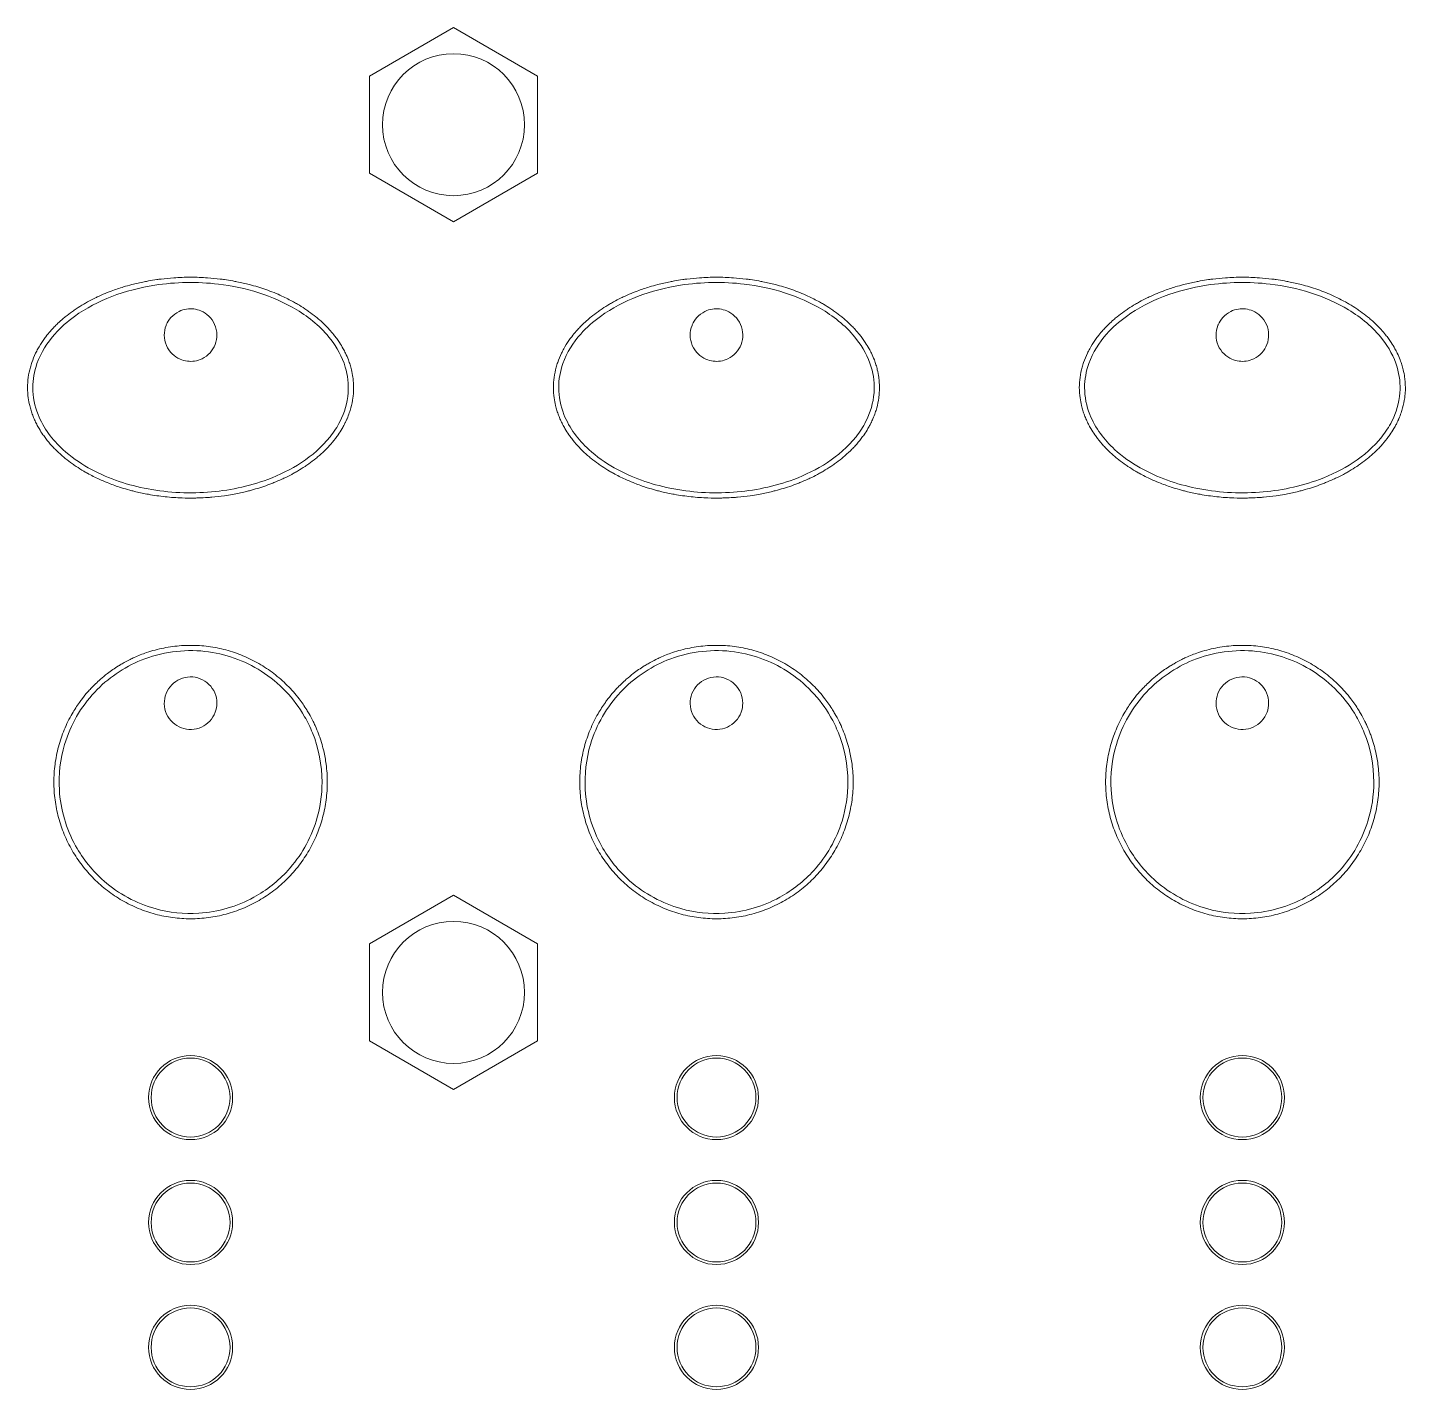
# Model space of a CAD drawing. Header units: millimetres. Extents: x 20 to 1660, y 4 to 1168.
# Drawn here: x 336.2 to 388.6, y 504.3 to 556 of the extents above; entities that cross this region are included whole.
import ezdxf

# ---------------------------------------------------------------- set-up
doc = ezdxf.new("R2010")
doc.units = ezdxf.units.MM
doc.header["$LTSCALE"] = 4
doc.layers.add('Visible Edges(A H Standard)', color=7, linetype='Continuous', lineweight=18)

msp = doc.modelspace()

# ---------------------------------------------------------------- linework, layer by layer
at = {"layer": 'Visible Edges(A H Standard)'}
for p, q in [((352.376, 556.05), (349.176, 554.202)), ((355.576, 554.202), (352.376, 556.05)), ((349.176, 554.202), (349.176, 550.507)), ((355.576, 550.507), (355.576, 554.202)), ((349.176, 550.507), (352.376, 548.659)), ((352.376, 548.659), (355.576, 550.507)), ((352.376, 523.05), (349.176, 521.202)), ((355.576, 521.202), (352.376, 523.05)), ((349.176, 521.202), (349.176, 517.507)), ((355.576, 517.507), (355.576, 521.202)), ((349.176, 517.507), (352.376, 515.659)), ((352.376, 515.659), (355.576, 517.507))]:
    msp.add_line(p, q, dxfattribs=at)
for centre, radius in [((352.376, 552.355), 2.7), ((352.376, 519.355), 2.7), ((342.376, 515.355), 1.6), ((342.376, 515.355), 1.5), ((362.376, 515.355), 1.6), ((362.376, 515.355), 1.5), ((382.376, 515.355), 1.6), ((382.376, 515.355), 1.5), ((342.376, 510.605), 1.6), ((342.376, 510.605), 1.5), ((362.376, 510.605), 1.6), ((362.376, 510.605), 1.5), ((382.376, 510.605), 1.6), ((382.376, 510.605), 1.5), ((342.376, 505.855), 1.6), ((342.376, 505.855), 1.5), ((362.376, 505.855), 1.6), ((362.376, 505.855), 1.5), ((382.376, 505.855), 1.6), ((382.376, 505.855), 1.5)]:
    msp.add_circle(centre, radius, dxfattribs=at)
for points, knots in [([(336.176, 542.355), (336.176, 542.486), (336.195, 542.748), (336.261, 543.068), (336.356, 543.375), (336.453, 543.609), (336.597, 543.887), (336.728, 544.097), (336.889, 544.318), (337.004, 544.458), (337.122, 544.59), (337.203, 544.675), (337.327, 544.799), (337.456, 544.917), (337.655, 545.084), (337.838, 545.223), (338.072, 545.384), (338.263, 545.504), (338.507, 545.642), (338.704, 545.744), (338.955, 545.862), (339.157, 545.948), (339.463, 546.067), (339.774, 546.172), (340.193, 546.29), (340.51, 546.363), (340.828, 546.423), (341.04, 546.457), (341.36, 546.5), (341.681, 546.531), (342.164, 546.557), (342.594, 546.557), (343.077, 546.531), (343.397, 546.5), (343.716, 546.457), (343.929, 546.423), (344.247, 546.363), (344.565, 546.291), (345.036, 546.158), (345.449, 546.014), (345.903, 545.818), (346.2, 545.668), (346.49, 545.503), (346.68, 545.385), (346.914, 545.224), (347.097, 545.086), (347.319, 544.9), (347.489, 544.74), (347.671, 544.548), (347.787, 544.413), (347.898, 544.271), (347.969, 544.174), (348.072, 544.022), (348.168, 543.863), (348.283, 543.641), (348.359, 543.467), (348.424, 543.287), (348.462, 543.164), (348.511, 542.976), (348.547, 542.783), (348.578, 542.489), (348.579, 542.225), (348.545, 541.899), (348.491, 541.643), (348.411, 541.381), (348.353, 541.232), (348.303, 541.116), (348.276, 541.059), (348.235, 540.974), (348.191, 540.892), (348.107, 540.744), (348.008, 540.589), (347.847, 540.367), (347.693, 540.184), (347.49, 539.97), (347.319, 539.81), (347.098, 539.624), (346.916, 539.486), (346.682, 539.326), (346.491, 539.207), (346.247, 539.068), (346.049, 538.965), (345.798, 538.847), (345.595, 538.761), (345.34, 538.662), (345.135, 538.59), (344.876, 538.508), (344.667, 538.449), (344.351, 538.369), (344.033, 538.303), (343.607, 538.234), (343.286, 538.198), (342.966, 538.172), (342.752, 538.161), (342.43, 538.153), (342.107, 538.155), (341.624, 538.181), (341.196, 538.226), (340.717, 538.304), (340.401, 538.37), (340.086, 538.449), (339.876, 538.508), (339.564, 538.606), (339.255, 538.718), (338.849, 538.892), (338.552, 539.041), (338.262, 539.206), (338.071, 539.325), (337.837, 539.486), (337.654, 539.625), (337.433, 539.811), (337.263, 539.97), (337.059, 540.185), (336.905, 540.369), (336.744, 540.59), (336.645, 540.744), (336.553, 540.905), (336.496, 541.016), (336.431, 541.158), (336.382, 541.274), (336.328, 541.425), (336.29, 541.548), (336.242, 541.737), (336.193, 541.993), (336.176, 542.223), (336.176, 542.355)], [-2.72421, -2.72421, -2.72421, -2.72421, -2.695832, -2.667455, -2.653267, -2.624889, -2.610701, -2.582324, -2.568135, -2.546852, -2.539758, -2.525569, -2.518475, -2.497192, -2.483004, -2.454626, -2.440438, -2.412061, -2.397872, -2.369495, -2.355306, -2.326929, -2.31274, -2.270175, -2.241797, -2.199232, -2.185043, -2.156666, -2.142477, -2.099912, -2.071534, -2.01478, -1.986403, -1.943837, -1.929648, -1.901271, -1.887083, -1.844517, -1.81614, -1.759385, -1.731008, -1.688442, -1.674254, -1.645877, -1.631688, -1.603311, -1.589122, -1.560745, -1.546556, -1.525274, -1.518179, -1.503991, -1.496896, -1.475614, -1.461425, -1.440142, -1.433048, -1.418859, -1.411765, -1.390482, -1.376293, -1.347916, -1.333728, -1.30535, -1.291162, -1.273426, -1.269879, -1.262785, -1.259238, -1.248596, -1.241502, -1.220219, -1.20603, -1.177653, -1.163465, -1.135087, -1.120899, -1.092522, -1.078333, -1.049956, -1.035767, -1.00739, -0.993201, -0.964824, -0.950636, -0.922258, -0.90807, -0.879693, -0.865504, -0.822938, -0.794561, -0.751995, -0.737807, -0.70943, -0.695241, -0.652675, -0.624298, -0.567544, -0.539166, -0.496601, -0.482412, -0.454035, -0.439846, -0.397281, -0.368903, -0.326338, -0.312149, -0.283772, -0.269583, -0.241206, -0.227017, -0.19864, -0.184452, -0.156075, -0.141886, -0.120603, -0.113509, -0.09932, -0.092226, -0.078037, -0.070943, -0.056754, -0.04966, -0.028377, 0, 0, 0, 0]), ([(356.176, 542.355), (356.176, 542.486), (356.195, 542.748), (356.261, 543.068), (356.356, 543.375), (356.453, 543.609), (356.597, 543.887), (356.728, 544.097), (356.889, 544.318), (357.004, 544.458), (357.122, 544.59), (357.203, 544.675), (357.327, 544.799), (357.456, 544.917), (357.655, 545.084), (357.838, 545.223), (358.072, 545.384), (358.263, 545.504), (358.507, 545.642), (358.704, 545.744), (358.955, 545.862), (359.157, 545.948), (359.463, 546.067), (359.774, 546.172), (360.193, 546.29), (360.51, 546.363), (360.828, 546.423), (361.04, 546.457), (361.36, 546.5), (361.681, 546.531), (362.164, 546.557), (362.594, 546.557), (363.077, 546.531), (363.397, 546.5), (363.716, 546.457), (363.929, 546.423), (364.247, 546.363), (364.565, 546.291), (365.036, 546.158), (365.449, 546.014), (365.903, 545.818), (366.2, 545.668), (366.49, 545.503), (366.68, 545.385), (366.914, 545.224), (367.097, 545.086), (367.319, 544.9), (367.489, 544.74), (367.671, 544.548), (367.787, 544.413), (367.898, 544.271), (367.969, 544.174), (368.072, 544.022), (368.168, 543.863), (368.283, 543.641), (368.359, 543.467), (368.424, 543.287), (368.462, 543.164), (368.511, 542.976), (368.547, 542.783), (368.578, 542.489), (368.579, 542.225), (368.545, 541.899), (368.491, 541.643), (368.411, 541.381), (368.353, 541.232), (368.303, 541.116), (368.276, 541.059), (368.235, 540.974), (368.191, 540.892), (368.107, 540.744), (368.008, 540.589), (367.847, 540.367), (367.693, 540.184), (367.49, 539.97), (367.319, 539.81), (367.098, 539.624), (366.916, 539.486), (366.682, 539.326), (366.491, 539.207), (366.247, 539.068), (366.049, 538.965), (365.798, 538.847), (365.595, 538.761), (365.34, 538.662), (365.135, 538.59), (364.876, 538.508), (364.667, 538.449), (364.351, 538.369), (364.033, 538.303), (363.607, 538.234), (363.286, 538.198), (362.966, 538.172), (362.752, 538.161), (362.43, 538.153), (362.107, 538.155), (361.624, 538.181), (361.196, 538.226), (360.717, 538.304), (360.401, 538.37), (360.086, 538.449), (359.876, 538.508), (359.564, 538.606), (359.255, 538.718), (358.849, 538.892), (358.552, 539.041), (358.262, 539.206), (358.071, 539.325), (357.837, 539.486), (357.654, 539.625), (357.433, 539.811), (357.263, 539.97), (357.059, 540.185), (356.905, 540.369), (356.744, 540.59), (356.645, 540.744), (356.553, 540.905), (356.496, 541.016), (356.431, 541.158), (356.382, 541.274), (356.328, 541.425), (356.29, 541.548), (356.242, 541.737), (356.193, 541.993), (356.176, 542.223), (356.176, 542.355)], [-2.72421, -2.72421, -2.72421, -2.72421, -2.695832, -2.667455, -2.653267, -2.624889, -2.610701, -2.582324, -2.568135, -2.546852, -2.539758, -2.525569, -2.518475, -2.497192, -2.483004, -2.454626, -2.440438, -2.412061, -2.397872, -2.369495, -2.355306, -2.326929, -2.31274, -2.270175, -2.241797, -2.199232, -2.185043, -2.156666, -2.142477, -2.099912, -2.071534, -2.01478, -1.986403, -1.943837, -1.929648, -1.901271, -1.887083, -1.844517, -1.81614, -1.759385, -1.731008, -1.688442, -1.674254, -1.645877, -1.631688, -1.603311, -1.589122, -1.560745, -1.546556, -1.525274, -1.518179, -1.503991, -1.496896, -1.475614, -1.461425, -1.440142, -1.433048, -1.418859, -1.411765, -1.390482, -1.376293, -1.347916, -1.333728, -1.30535, -1.291162, -1.273426, -1.269879, -1.262785, -1.259238, -1.248596, -1.241502, -1.220219, -1.20603, -1.177653, -1.163465, -1.135087, -1.120899, -1.092522, -1.078333, -1.049956, -1.035767, -1.00739, -0.993201, -0.964824, -0.950636, -0.922258, -0.90807, -0.879693, -0.865504, -0.822938, -0.794561, -0.751995, -0.737807, -0.70943, -0.695241, -0.652675, -0.624298, -0.567544, -0.539166, -0.496601, -0.482412, -0.454035, -0.439846, -0.397281, -0.368903, -0.326338, -0.312149, -0.283772, -0.269583, -0.241206, -0.227017, -0.19864, -0.184452, -0.156075, -0.141886, -0.120603, -0.113509, -0.09932, -0.092226, -0.078037, -0.070943, -0.056754, -0.04966, -0.028377, 0, 0, 0, 0]), ([(376.176, 542.355), (376.176, 542.486), (376.195, 542.748), (376.261, 543.068), (376.356, 543.375), (376.453, 543.609), (376.597, 543.887), (376.728, 544.097), (376.889, 544.318), (377.004, 544.458), (377.122, 544.59), (377.203, 544.675), (377.327, 544.799), (377.456, 544.917), (377.655, 545.084), (377.838, 545.223), (378.072, 545.384), (378.263, 545.504), (378.507, 545.642), (378.704, 545.744), (378.955, 545.862), (379.157, 545.948), (379.463, 546.067), (379.774, 546.172), (380.193, 546.29), (380.51, 546.363), (380.828, 546.423), (381.04, 546.457), (381.36, 546.5), (381.681, 546.531), (382.164, 546.557), (382.594, 546.557), (383.077, 546.531), (383.397, 546.5), (383.716, 546.457), (383.929, 546.423), (384.247, 546.363), (384.565, 546.291), (385.036, 546.158), (385.449, 546.014), (385.903, 545.818), (386.2, 545.668), (386.49, 545.503), (386.68, 545.385), (386.914, 545.224), (387.097, 545.086), (387.319, 544.9), (387.489, 544.74), (387.671, 544.548), (387.787, 544.413), (387.898, 544.271), (387.969, 544.174), (388.072, 544.022), (388.168, 543.863), (388.283, 543.641), (388.359, 543.467), (388.424, 543.287), (388.462, 543.164), (388.511, 542.976), (388.547, 542.783), (388.578, 542.489), (388.579, 542.225), (388.545, 541.899), (388.491, 541.643), (388.411, 541.381), (388.353, 541.232), (388.303, 541.116), (388.276, 541.059), (388.235, 540.974), (388.191, 540.892), (388.107, 540.744), (388.008, 540.589), (387.847, 540.367), (387.693, 540.184), (387.49, 539.97), (387.319, 539.81), (387.098, 539.624), (386.916, 539.486), (386.682, 539.326), (386.491, 539.207), (386.247, 539.068), (386.049, 538.965), (385.798, 538.847), (385.595, 538.761), (385.34, 538.662), (385.135, 538.59), (384.876, 538.508), (384.667, 538.449), (384.351, 538.369), (384.033, 538.303), (383.607, 538.234), (383.286, 538.198), (382.966, 538.172), (382.752, 538.161), (382.43, 538.153), (382.107, 538.155), (381.624, 538.181), (381.196, 538.226), (380.717, 538.304), (380.401, 538.37), (380.086, 538.449), (379.876, 538.508), (379.564, 538.606), (379.255, 538.718), (378.849, 538.892), (378.552, 539.041), (378.262, 539.206), (378.071, 539.325), (377.837, 539.486), (377.654, 539.625), (377.433, 539.811), (377.263, 539.97), (377.059, 540.185), (376.905, 540.369), (376.744, 540.59), (376.645, 540.744), (376.553, 540.905), (376.496, 541.016), (376.431, 541.158), (376.382, 541.274), (376.328, 541.425), (376.29, 541.548), (376.242, 541.737), (376.193, 541.993), (376.176, 542.223), (376.176, 542.355)], [-2.72421, -2.72421, -2.72421, -2.72421, -2.695832, -2.667455, -2.653267, -2.624889, -2.610701, -2.582324, -2.568135, -2.546852, -2.539758, -2.525569, -2.518475, -2.497192, -2.483004, -2.454626, -2.440438, -2.412061, -2.397872, -2.369495, -2.355306, -2.326929, -2.31274, -2.270175, -2.241797, -2.199232, -2.185043, -2.156666, -2.142477, -2.099912, -2.071534, -2.01478, -1.986403, -1.943837, -1.929648, -1.901271, -1.887083, -1.844517, -1.81614, -1.759385, -1.731008, -1.688442, -1.674254, -1.645877, -1.631688, -1.603311, -1.589122, -1.560745, -1.546556, -1.525274, -1.518179, -1.503991, -1.496896, -1.475614, -1.461425, -1.440142, -1.433048, -1.418859, -1.411765, -1.390482, -1.376293, -1.347916, -1.333728, -1.30535, -1.291162, -1.273426, -1.269879, -1.262785, -1.259238, -1.248596, -1.241502, -1.220219, -1.20603, -1.177653, -1.163465, -1.135087, -1.120899, -1.092522, -1.078333, -1.049956, -1.035767, -1.00739, -0.993201, -0.964824, -0.950636, -0.922258, -0.90807, -0.879693, -0.865504, -0.822938, -0.794561, -0.751995, -0.737807, -0.70943, -0.695241, -0.652675, -0.624298, -0.567544, -0.539166, -0.496601, -0.482412, -0.454035, -0.439846, -0.397281, -0.368903, -0.326338, -0.312149, -0.283772, -0.269583, -0.241206, -0.227017, -0.19864, -0.184452, -0.156075, -0.141886, -0.120603, -0.113509, -0.09932, -0.092226, -0.078037, -0.070943, -0.056754, -0.04966, -0.028377, 0, 0, 0, 0]), ([(336.376, 542.355), (336.376, 542.006), (336.449, 541.652), (336.782, 540.81), (337.128, 540.366), (337.817, 539.733), (338.147, 539.502), (339.152, 538.931), (339.878, 538.682), (341.402, 538.369), (342.22, 538.32), (343.798, 538.434), (344.576, 538.591), (345.754, 539.031), (346.189, 539.243), (346.995, 539.773), (347.37, 540.092), (347.826, 540.669), (347.955, 540.865), (348.227, 541.402), (348.34, 541.776), (348.394, 542.483), (348.354, 542.824), (348.144, 543.527), (347.944, 543.885), (347.346, 544.656), (346.893, 545.023), (345.499, 545.869), (344.467, 546.168), (342.633, 546.388), (341.812, 546.374), (340.46, 546.164), (339.908, 546.023), (338.884, 545.629), (338.407, 545.385), (337.694, 544.869), (337.439, 544.646), (336.93, 544.073), (336.684, 543.692), (336.434, 542.98), (336.376, 542.666), (336.376, 542.355)], [-2.72421, -2.72421, -2.72421, -2.72421, -2.642809, -2.642809, -2.507561, -2.507561, -2.404437, -2.404437, -2.203154, -2.203154, -1.984682, -1.984682, -1.774298, -1.774298, -1.64842, -1.64842, -1.5235, -1.5235, -1.46648, -1.46648, -1.377759, -1.377759, -1.300756, -1.300756, -1.204073, -1.204073, -1.057675, -1.057675, -0.776399, -0.776399, -0.557559, -0.557559, -0.406331, -0.406331, -0.265677, -0.265677, -0.179719, -0.179719, -0.072553, -0.072553, 0, 0, 0, 0]), ([(356.376, 542.355), (356.376, 542.006), (356.449, 541.652), (356.782, 540.81), (357.128, 540.366), (357.817, 539.733), (358.147, 539.502), (359.152, 538.931), (359.878, 538.682), (361.402, 538.369), (362.22, 538.32), (363.798, 538.434), (364.576, 538.591), (365.754, 539.031), (366.189, 539.243), (366.995, 539.773), (367.37, 540.092), (367.826, 540.669), (367.955, 540.865), (368.227, 541.402), (368.34, 541.776), (368.394, 542.483), (368.354, 542.824), (368.144, 543.527), (367.944, 543.885), (367.346, 544.656), (366.893, 545.023), (365.499, 545.869), (364.467, 546.168), (362.633, 546.388), (361.812, 546.374), (360.46, 546.164), (359.908, 546.023), (358.884, 545.629), (358.407, 545.385), (357.694, 544.869), (357.439, 544.646), (356.93, 544.073), (356.684, 543.692), (356.434, 542.98), (356.376, 542.666), (356.376, 542.355)], [-2.72421, -2.72421, -2.72421, -2.72421, -2.642809, -2.642809, -2.507561, -2.507561, -2.404437, -2.404437, -2.203154, -2.203154, -1.984682, -1.984682, -1.774298, -1.774298, -1.64842, -1.64842, -1.5235, -1.5235, -1.46648, -1.46648, -1.377759, -1.377759, -1.300756, -1.300756, -1.204073, -1.204073, -1.057675, -1.057675, -0.776399, -0.776399, -0.557559, -0.557559, -0.406331, -0.406331, -0.265677, -0.265677, -0.179719, -0.179719, -0.072553, -0.072553, 0, 0, 0, 0]), ([(376.376, 542.355), (376.376, 542.006), (376.449, 541.652), (376.782, 540.81), (377.128, 540.366), (377.817, 539.733), (378.147, 539.502), (379.152, 538.931), (379.878, 538.682), (381.402, 538.369), (382.22, 538.32), (383.798, 538.434), (384.576, 538.591), (385.754, 539.031), (386.189, 539.243), (386.995, 539.773), (387.37, 540.092), (387.826, 540.669), (387.955, 540.865), (388.227, 541.402), (388.34, 541.776), (388.394, 542.483), (388.354, 542.824), (388.144, 543.527), (387.944, 543.885), (387.346, 544.656), (386.893, 545.023), (385.499, 545.869), (384.467, 546.168), (382.633, 546.388), (381.812, 546.374), (380.46, 546.164), (379.908, 546.023), (378.884, 545.629), (378.407, 545.385), (377.694, 544.869), (377.439, 544.646), (376.93, 544.073), (376.684, 543.692), (376.434, 542.98), (376.376, 542.666), (376.376, 542.355)], [-2.72421, -2.72421, -2.72421, -2.72421, -2.642809, -2.642809, -2.507561, -2.507561, -2.404437, -2.404437, -2.203154, -2.203154, -1.984682, -1.984682, -1.774298, -1.774298, -1.64842, -1.64842, -1.5235, -1.5235, -1.46648, -1.46648, -1.377759, -1.377759, -1.300756, -1.300756, -1.204073, -1.204073, -1.057675, -1.057675, -0.776399, -0.776399, -0.557559, -0.557559, -0.406331, -0.406331, -0.265677, -0.265677, -0.179719, -0.179719, -0.072553, -0.072553, 0, 0, 0, 0]), ([(341.454, 544.74), (341.496, 544.842), (341.556, 544.937), (341.716, 545.116), (341.82, 545.196), (342.027, 545.297), (342.124, 545.327), (342.314, 545.357), (342.405, 545.358), (342.591, 545.336), (342.684, 545.311), (342.881, 545.226), (342.98, 545.16), (343.162, 544.988), (343.238, 544.878), (343.345, 544.636), (343.374, 544.504), (343.378, 544.244), (343.356, 544.117), (343.266, 543.882), (343.201, 543.776), (343.032, 543.588), (342.927, 543.51), (342.721, 543.41), (342.625, 543.381), (342.435, 543.352), (342.344, 543.351), (342.158, 543.374), (342.064, 543.4), (341.865, 543.487), (341.765, 543.554), (341.585, 543.729), (341.509, 543.839), (341.405, 544.083), (341.377, 544.215), (341.375, 544.475), (341.399, 544.602), (341.446, 544.721), (341.448, 544.727), (341.451, 544.734), (341.454, 544.74)], [-0.6286172, -0.6286172, -0.6286172, -0.6286172, -0.5953389, -0.5953389, -0.5563268, -0.5563268, -0.5260678, -0.5260678, -0.4988114, -0.4988114, -0.4699398, -0.4699398, -0.4344604, -0.4344604, -0.3947121, -0.3947121, -0.3547193, -0.3547193, -0.3163322, -0.3163322, -0.279204, -0.279204, -0.2404487, -0.2404487, -0.2103515, -0.2103515, -0.1830688, -0.1830688, -0.1539707, -0.1539707, -0.1180901, -0.1180901, -0.0783825, -0.0783825, -0.0384242, -0.0384242, 0, 0, 0, 0.0020862, 0.0020862, 0.0020862, 0.0020862]), ([(361.454, 544.74), (361.496, 544.842), (361.556, 544.937), (361.716, 545.116), (361.82, 545.196), (362.027, 545.297), (362.124, 545.327), (362.314, 545.357), (362.405, 545.358), (362.591, 545.336), (362.684, 545.311), (362.881, 545.226), (362.98, 545.16), (363.162, 544.988), (363.238, 544.878), (363.345, 544.636), (363.374, 544.504), (363.378, 544.244), (363.356, 544.117), (363.266, 543.882), (363.201, 543.776), (363.032, 543.588), (362.927, 543.51), (362.721, 543.41), (362.625, 543.381), (362.435, 543.352), (362.344, 543.351), (362.158, 543.374), (362.064, 543.4), (361.865, 543.487), (361.765, 543.554), (361.585, 543.729), (361.509, 543.839), (361.405, 544.083), (361.377, 544.215), (361.375, 544.475), (361.399, 544.602), (361.446, 544.721), (361.448, 544.727), (361.451, 544.734), (361.454, 544.74)], [-0.6286172, -0.6286172, -0.6286172, -0.6286172, -0.5953389, -0.5953389, -0.5563268, -0.5563268, -0.5260678, -0.5260678, -0.4988114, -0.4988114, -0.4699398, -0.4699398, -0.4344604, -0.4344604, -0.3947121, -0.3947121, -0.3547193, -0.3547193, -0.3163322, -0.3163322, -0.279204, -0.279204, -0.2404487, -0.2404487, -0.2103515, -0.2103515, -0.1830688, -0.1830688, -0.1539707, -0.1539707, -0.1180901, -0.1180901, -0.0783825, -0.0783825, -0.0384242, -0.0384242, 0, 0, 0, 0.0020862, 0.0020862, 0.0020862, 0.0020862]), ([(381.454, 544.74), (381.496, 544.842), (381.556, 544.937), (381.716, 545.116), (381.82, 545.196), (382.027, 545.297), (382.124, 545.327), (382.314, 545.357), (382.405, 545.358), (382.591, 545.336), (382.684, 545.311), (382.881, 545.226), (382.98, 545.16), (383.162, 544.988), (383.238, 544.878), (383.345, 544.636), (383.374, 544.504), (383.378, 544.244), (383.356, 544.117), (383.266, 543.882), (383.201, 543.776), (383.032, 543.588), (382.927, 543.51), (382.721, 543.41), (382.625, 543.381), (382.435, 543.352), (382.344, 543.351), (382.158, 543.374), (382.064, 543.4), (381.865, 543.487), (381.765, 543.554), (381.585, 543.729), (381.509, 543.839), (381.405, 544.083), (381.377, 544.215), (381.375, 544.475), (381.399, 544.602), (381.446, 544.721), (381.448, 544.727), (381.451, 544.734), (381.454, 544.74)], [-0.6286172, -0.6286172, -0.6286172, -0.6286172, -0.5953389, -0.5953389, -0.5563268, -0.5563268, -0.5260678, -0.5260678, -0.4988114, -0.4988114, -0.4699398, -0.4699398, -0.4344604, -0.4344604, -0.3947121, -0.3947121, -0.3547193, -0.3547193, -0.3163322, -0.3163322, -0.279204, -0.279204, -0.2404487, -0.2404487, -0.2103515, -0.2103515, -0.1830688, -0.1830688, -0.1539707, -0.1539707, -0.1180901, -0.1180901, -0.0783825, -0.0783825, -0.0384242, -0.0384242, 0, 0, 0, 0.0020862, 0.0020862, 0.0020862, 0.0020862]), ([(347.576, 527.355), (347.576, 527.129), (347.547, 526.677), (347.436, 526.119), (347.271, 525.574), (347.097, 525.154), (346.83, 524.654), (346.578, 524.276), (346.219, 523.838), (345.898, 523.517), (345.46, 523.157), (345.082, 522.903), (344.58, 522.635), (344.159, 522.461), (343.617, 522.296), (343.171, 522.207), (342.606, 522.151), (342.151, 522.151), (341.587, 522.206), (341.141, 522.294), (340.596, 522.46), (340.176, 522.634), (339.676, 522.901), (339.298, 523.153), (338.858, 523.513), (338.537, 523.835), (338.177, 524.273), (337.924, 524.651), (337.656, 525.153), (337.482, 525.573), (337.318, 526.116), (337.229, 526.561), (337.173, 527.126), (337.173, 527.581), (337.228, 528.145), (337.317, 528.591), (337.482, 529.135), (337.656, 529.556), (337.897, 530.006), (338.082, 530.293), (338.284, 530.566), (338.428, 530.741), (338.656, 530.993), (338.901, 531.23), (339.252, 531.518), (339.533, 531.712), (339.825, 531.887), (340.025, 531.994), (340.332, 532.14), (340.647, 532.265), (341.134, 532.412), (341.58, 532.501), (342.145, 532.557), (342.601, 532.558), (343.167, 532.503), (343.613, 532.414), (344.155, 532.25), (344.575, 532.076), (345.077, 531.808), (345.457, 531.555), (345.895, 531.194), (346.216, 530.873), (346.541, 530.478), (346.735, 530.198), (346.91, 529.906), (347.017, 529.705), (347.138, 529.449), (347.225, 529.241), (347.32, 528.974), (347.385, 528.756), (347.468, 528.426), (347.55, 527.977), (347.576, 527.58), (347.576, 527.355)], [-3.152413, -3.152413, -3.152413, -3.152413, -3.086738, -3.021063, -2.988225, -2.92255, -2.889712, -2.824037, -2.791199, -2.725524, -2.692686, -2.627011, -2.594174, -2.528498, -2.495661, -2.429985, -2.397148, -2.331472, -2.298635, -2.232959, -2.200122, -2.134447, -2.101609, -2.035934, -2.003096, -1.937421, -1.904583, -1.838908, -1.80607, -1.740395, -1.707557, -1.641882, -1.609044, -1.543369, -1.510531, -1.444856, -1.412018, -1.346343, -1.313506, -1.264249, -1.24783, -1.214993, -1.198574, -1.149317, -1.11648, -1.067223, -1.050804, -1.017967, -1.001548, -0.952292, -0.919454, -0.853779, -0.820941, -0.755266, -0.722428, -0.656753, -0.623915, -0.55824, -0.525402, -0.459727, -0.426889, -0.361214, -0.328376, -0.27912, -0.262701, -0.229863, -0.213445, -0.180607, -0.164188, -0.131351, -0.114932, -0.065675, 0, 0, 0, 0]), ([(347.376, 527.355), (347.376, 527.991), (347.25, 528.639), (346.927, 529.438), (346.828, 529.643), (346.314, 530.539), (345.746, 531.136), (344.419, 531.982), (343.681, 532.242), (342.099, 532.415), (341.254, 532.295), (339.833, 531.718), (339.222, 531.299), (338.204, 530.215), (337.807, 529.527), (337.419, 528.227), (337.351, 527.64), (337.429, 526.315), (337.642, 525.581), (338.286, 524.422), (338.652, 523.969), (339.643, 523.103), (340.309, 522.742), (341.566, 522.389), (342.13, 522.329), (343.42, 522.41), (344.139, 522.618), (345.268, 523.238), (345.708, 523.586), (346.567, 524.533), (346.935, 525.176), (347.301, 526.353), (347.376, 526.855), (347.376, 527.355)], [-3.152413, -3.152413, -3.152413, -3.152413, -2.95967, -2.95967, -2.891283, -2.891283, -2.649396, -2.649396, -2.419124, -2.419124, -2.170872, -2.170872, -1.954552, -1.954552, -1.721865, -1.721865, -1.546722, -1.546722, -1.321967, -1.321967, -1.148677, -1.148677, -0.925733, -0.925733, -0.756841, -0.756841, -0.536636, -0.536636, -0.369882, -0.369882, -0.151239, -0.151239, 0, 0, 0, 0]), ([(367.576, 527.355), (367.576, 527.129), (367.547, 526.677), (367.436, 526.119), (367.271, 525.574), (367.097, 525.154), (366.83, 524.654), (366.578, 524.276), (366.219, 523.838), (365.898, 523.517), (365.46, 523.157), (365.082, 522.903), (364.58, 522.635), (364.159, 522.461), (363.617, 522.296), (363.171, 522.207), (362.606, 522.151), (362.151, 522.151), (361.587, 522.206), (361.141, 522.294), (360.596, 522.46), (360.176, 522.634), (359.676, 522.901), (359.298, 523.153), (358.858, 523.513), (358.537, 523.835), (358.177, 524.273), (357.924, 524.651), (357.656, 525.153), (357.482, 525.573), (357.318, 526.116), (357.229, 526.561), (357.173, 527.126), (357.173, 527.581), (357.228, 528.145), (357.317, 528.591), (357.482, 529.135), (357.656, 529.556), (357.897, 530.006), (358.082, 530.293), (358.284, 530.566), (358.428, 530.741), (358.656, 530.993), (358.901, 531.23), (359.252, 531.518), (359.533, 531.712), (359.825, 531.887), (360.025, 531.994), (360.332, 532.14), (360.647, 532.265), (361.134, 532.412), (361.58, 532.501), (362.145, 532.557), (362.601, 532.558), (363.167, 532.503), (363.613, 532.414), (364.155, 532.25), (364.575, 532.076), (365.077, 531.808), (365.457, 531.555), (365.895, 531.194), (366.216, 530.873), (366.541, 530.478), (366.735, 530.198), (366.91, 529.906), (367.017, 529.705), (367.138, 529.449), (367.225, 529.241), (367.32, 528.974), (367.385, 528.756), (367.468, 528.426), (367.55, 527.977), (367.576, 527.58), (367.576, 527.355)], [-3.152413, -3.152413, -3.152413, -3.152413, -3.086738, -3.021063, -2.988225, -2.92255, -2.889712, -2.824037, -2.791199, -2.725524, -2.692686, -2.627011, -2.594174, -2.528498, -2.495661, -2.429985, -2.397148, -2.331472, -2.298635, -2.232959, -2.200122, -2.134447, -2.101609, -2.035934, -2.003096, -1.937421, -1.904583, -1.838908, -1.80607, -1.740395, -1.707557, -1.641882, -1.609044, -1.543369, -1.510531, -1.444856, -1.412018, -1.346343, -1.313506, -1.264249, -1.24783, -1.214993, -1.198574, -1.149317, -1.11648, -1.067223, -1.050804, -1.017967, -1.001548, -0.952292, -0.919454, -0.853779, -0.820941, -0.755266, -0.722428, -0.656753, -0.623915, -0.55824, -0.525402, -0.459727, -0.426889, -0.361214, -0.328376, -0.27912, -0.262701, -0.229863, -0.213445, -0.180607, -0.164188, -0.131351, -0.114932, -0.065675, 0, 0, 0, 0]), ([(367.376, 527.355), (367.376, 527.991), (367.25, 528.639), (366.927, 529.438), (366.828, 529.643), (366.314, 530.539), (365.746, 531.136), (364.419, 531.982), (363.681, 532.242), (362.099, 532.415), (361.254, 532.295), (359.833, 531.718), (359.222, 531.299), (358.204, 530.215), (357.807, 529.527), (357.419, 528.227), (357.351, 527.64), (357.429, 526.315), (357.642, 525.581), (358.286, 524.422), (358.652, 523.969), (359.643, 523.103), (360.309, 522.742), (361.566, 522.389), (362.13, 522.329), (363.42, 522.41), (364.139, 522.618), (365.268, 523.238), (365.708, 523.586), (366.567, 524.533), (366.935, 525.176), (367.301, 526.353), (367.376, 526.855), (367.376, 527.355)], [-3.152413, -3.152413, -3.152413, -3.152413, -2.95967, -2.95967, -2.891283, -2.891283, -2.649396, -2.649396, -2.419124, -2.419124, -2.170872, -2.170872, -1.954552, -1.954552, -1.721865, -1.721865, -1.546722, -1.546722, -1.321967, -1.321967, -1.148677, -1.148677, -0.925733, -0.925733, -0.756841, -0.756841, -0.536636, -0.536636, -0.369882, -0.369882, -0.151239, -0.151239, 0, 0, 0, 0]), ([(387.576, 527.355), (387.576, 527.129), (387.547, 526.677), (387.436, 526.119), (387.271, 525.574), (387.097, 525.154), (386.83, 524.654), (386.578, 524.276), (386.219, 523.838), (385.898, 523.517), (385.46, 523.157), (385.082, 522.903), (384.58, 522.635), (384.159, 522.461), (383.617, 522.296), (383.171, 522.207), (382.606, 522.151), (382.151, 522.151), (381.587, 522.206), (381.141, 522.294), (380.596, 522.46), (380.176, 522.634), (379.676, 522.901), (379.298, 523.153), (378.858, 523.513), (378.537, 523.835), (378.177, 524.273), (377.924, 524.651), (377.656, 525.153), (377.482, 525.573), (377.318, 526.116), (377.229, 526.561), (377.173, 527.126), (377.173, 527.581), (377.228, 528.145), (377.317, 528.591), (377.482, 529.135), (377.656, 529.556), (377.897, 530.006), (378.082, 530.293), (378.284, 530.566), (378.428, 530.741), (378.656, 530.993), (378.901, 531.23), (379.252, 531.518), (379.533, 531.712), (379.825, 531.887), (380.025, 531.994), (380.332, 532.14), (380.647, 532.265), (381.134, 532.412), (381.58, 532.501), (382.145, 532.557), (382.601, 532.558), (383.167, 532.503), (383.613, 532.414), (384.155, 532.25), (384.575, 532.076), (385.077, 531.808), (385.457, 531.555), (385.895, 531.194), (386.216, 530.873), (386.541, 530.478), (386.735, 530.198), (386.91, 529.906), (387.017, 529.705), (387.138, 529.449), (387.225, 529.241), (387.32, 528.974), (387.385, 528.756), (387.468, 528.426), (387.55, 527.977), (387.576, 527.58), (387.576, 527.355)], [-3.152413, -3.152413, -3.152413, -3.152413, -3.086738, -3.021063, -2.988225, -2.92255, -2.889712, -2.824037, -2.791199, -2.725524, -2.692686, -2.627011, -2.594174, -2.528498, -2.495661, -2.429985, -2.397148, -2.331472, -2.298635, -2.232959, -2.200122, -2.134447, -2.101609, -2.035934, -2.003096, -1.937421, -1.904583, -1.838908, -1.80607, -1.740395, -1.707557, -1.641882, -1.609044, -1.543369, -1.510531, -1.444856, -1.412018, -1.346343, -1.313506, -1.264249, -1.24783, -1.214993, -1.198574, -1.149317, -1.11648, -1.067223, -1.050804, -1.017967, -1.001548, -0.952292, -0.919454, -0.853779, -0.820941, -0.755266, -0.722428, -0.656753, -0.623915, -0.55824, -0.525402, -0.459727, -0.426889, -0.361214, -0.328376, -0.27912, -0.262701, -0.229863, -0.213445, -0.180607, -0.164188, -0.131351, -0.114932, -0.065675, 0, 0, 0, 0]), ([(387.376, 527.355), (387.376, 527.991), (387.25, 528.639), (386.927, 529.438), (386.828, 529.643), (386.314, 530.539), (385.746, 531.136), (384.419, 531.982), (383.681, 532.242), (382.099, 532.415), (381.254, 532.295), (379.833, 531.718), (379.222, 531.299), (378.204, 530.215), (377.807, 529.527), (377.419, 528.227), (377.351, 527.64), (377.429, 526.315), (377.642, 525.581), (378.286, 524.422), (378.652, 523.969), (379.643, 523.103), (380.309, 522.742), (381.566, 522.389), (382.13, 522.329), (383.42, 522.41), (384.139, 522.618), (385.268, 523.238), (385.708, 523.586), (386.567, 524.533), (386.935, 525.176), (387.301, 526.353), (387.376, 526.855), (387.376, 527.355)], [-3.152413, -3.152413, -3.152413, -3.152413, -2.95967, -2.95967, -2.891283, -2.891283, -2.649396, -2.649396, -2.419124, -2.419124, -2.170872, -2.170872, -1.954552, -1.954552, -1.721865, -1.721865, -1.546722, -1.546722, -1.321967, -1.321967, -1.148677, -1.148677, -0.925733, -0.925733, -0.756841, -0.756841, -0.536636, -0.536636, -0.369882, -0.369882, -0.151239, -0.151239, 0, 0, 0, 0]), ([(343.376, 530.355), (343.376, 530.236), (343.355, 530.119), (343.268, 529.883), (343.197, 529.768), (343.016, 529.575), (342.909, 529.498), (342.671, 529.39), (342.543, 529.36), (342.282, 529.35), (342.152, 529.371), (341.906, 529.462), (341.793, 529.531), (341.599, 529.711), (341.52, 529.821), (341.41, 530.064), (341.38, 530.196), (341.373, 530.463), (341.397, 530.596), (341.494, 530.844), (341.568, 530.958), (341.752, 531.147), (341.861, 531.222), (342.102, 531.325), (342.231, 531.352), (342.492, 531.356), (342.622, 531.333), (342.867, 531.236), (342.979, 531.163), (343.17, 530.978), (343.246, 530.866), (343.35, 530.62), (343.376, 530.488), (343.376, 530.355)], [-0.6310569, -0.6310569, -0.6310569, -0.6310569, -0.5955378, -0.5955378, -0.5553529, -0.5553529, -0.5160884, -0.5160884, -0.4769027, -0.4769027, -0.4376905, -0.4376905, -0.3983709, -0.3983709, -0.3581829, -0.3581829, -0.3180201, -0.3180201, -0.2778887, -0.2778887, -0.2377565, -0.2377565, -0.1984778, -0.1984778, -0.1592367, -0.1592367, -0.1199965, -0.1199965, -0.0802642, -0.0802642, -0.0401301, -0.0401301, 0, 0, 0, 0]), ([(363.376, 530.355), (363.376, 530.236), (363.355, 530.119), (363.268, 529.883), (363.197, 529.768), (363.016, 529.575), (362.909, 529.498), (362.671, 529.39), (362.543, 529.36), (362.282, 529.35), (362.152, 529.371), (361.906, 529.462), (361.793, 529.531), (361.599, 529.711), (361.52, 529.821), (361.41, 530.064), (361.38, 530.196), (361.373, 530.463), (361.397, 530.596), (361.494, 530.844), (361.568, 530.958), (361.752, 531.147), (361.861, 531.222), (362.102, 531.325), (362.231, 531.352), (362.492, 531.356), (362.622, 531.333), (362.867, 531.236), (362.979, 531.163), (363.17, 530.978), (363.246, 530.866), (363.35, 530.62), (363.376, 530.488), (363.376, 530.355)], [-0.6310569, -0.6310569, -0.6310569, -0.6310569, -0.5955378, -0.5955378, -0.5553529, -0.5553529, -0.5160884, -0.5160884, -0.4769027, -0.4769027, -0.4376905, -0.4376905, -0.3983709, -0.3983709, -0.3581829, -0.3581829, -0.3180201, -0.3180201, -0.2778887, -0.2778887, -0.2377565, -0.2377565, -0.1984778, -0.1984778, -0.1592367, -0.1592367, -0.1199965, -0.1199965, -0.0802642, -0.0802642, -0.0401301, -0.0401301, 0, 0, 0, 0]), ([(383.376, 530.355), (383.376, 530.236), (383.355, 530.119), (383.268, 529.883), (383.197, 529.768), (383.016, 529.575), (382.909, 529.498), (382.671, 529.39), (382.543, 529.36), (382.282, 529.35), (382.152, 529.371), (381.906, 529.462), (381.793, 529.531), (381.599, 529.711), (381.52, 529.821), (381.41, 530.064), (381.38, 530.196), (381.373, 530.463), (381.397, 530.596), (381.494, 530.844), (381.568, 530.958), (381.752, 531.147), (381.861, 531.222), (382.102, 531.325), (382.231, 531.352), (382.492, 531.356), (382.622, 531.333), (382.867, 531.236), (382.979, 531.163), (383.17, 530.978), (383.246, 530.866), (383.35, 530.62), (383.376, 530.488), (383.376, 530.355)], [-0.6310569, -0.6310569, -0.6310569, -0.6310569, -0.5955378, -0.5955378, -0.5553529, -0.5553529, -0.5160884, -0.5160884, -0.4769027, -0.4769027, -0.4376905, -0.4376905, -0.3983709, -0.3983709, -0.3581829, -0.3581829, -0.3180201, -0.3180201, -0.2778887, -0.2778887, -0.2377565, -0.2377565, -0.1984778, -0.1984778, -0.1592367, -0.1592367, -0.1199965, -0.1199965, -0.0802642, -0.0802642, -0.0401301, -0.0401301, 0, 0, 0, 0])]:
    msp.add_open_spline(points, degree=3, knots=knots, dxfattribs=at)

doc.saveas('drawing.dxf')
